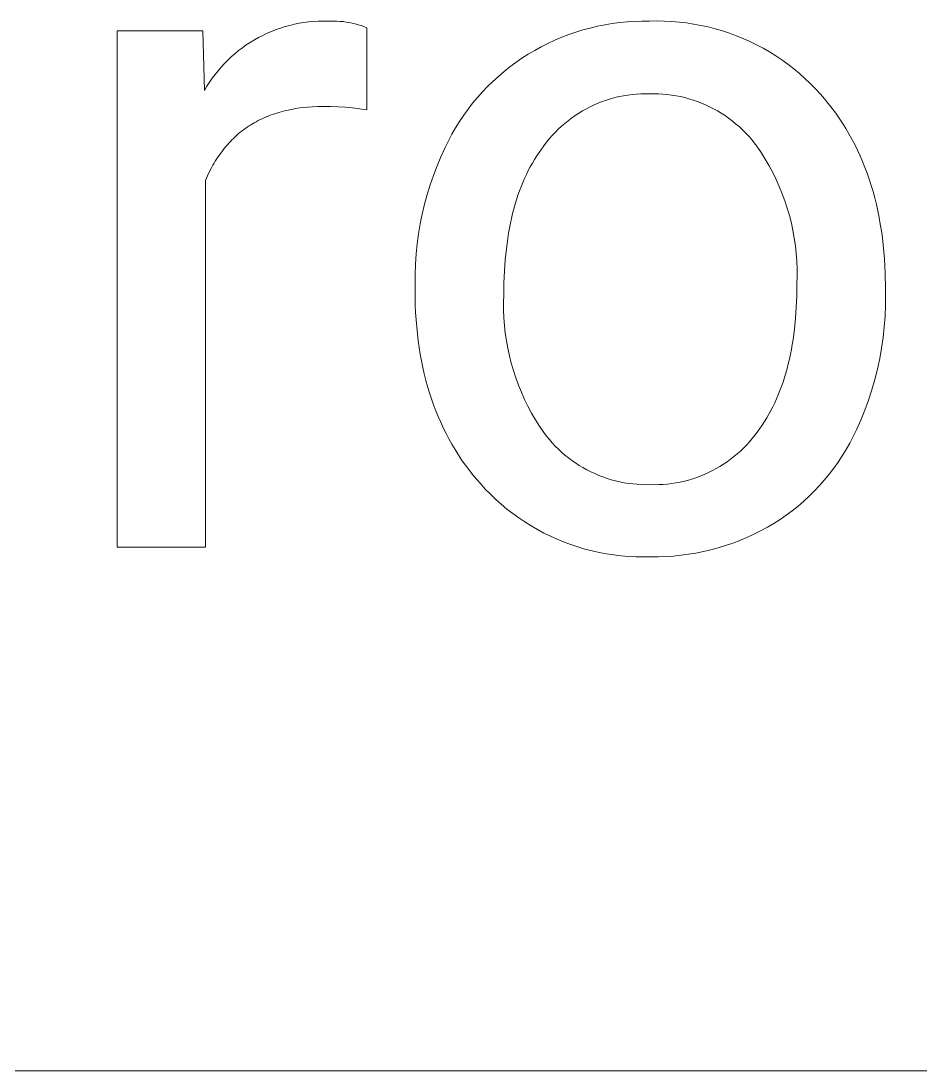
# Model space of a CAD drawing. Header units: millimetres. Extents: x 430 to 4403, y -1522 to 1254.
# Drawn here: x 3176.7 to 3225.4, y -1300.1 to -1243.3 of the extents above; entities that cross this region are included whole.
import ezdxf

# ---------------------------------------------------------------- set-up
doc = ezdxf.new("R2010")
doc.units = ezdxf.units.MM
doc.header["$MEASUREMENT"] = 0
doc.layers.add('Domyślny', color=7, linetype='Continuous', true_color=0x000000)

msp = doc.modelspace()

# ---------------------------------------------------------------- linework, layer by layer
at = {"layer": 'Domyślny', "color": 18, "lineweight": 15, "true_color": 0x000000}
for p, q in [((3191.746, -1243.437), (3192.001, -1243.395)), ((3192.001, -1243.395), (3192.258, -1243.362)), ((3192.258, -1243.362), (3192.516, -1243.338)), ((3192.516, -1243.338), (3192.775, -1243.323)), ((3192.775, -1243.323), (3193.034, -1243.317)), ((3193.034, -1243.317), (3193.293, -1243.32)), ((3193.293, -1243.32), (3193.46, -1243.314)), ((3193.46, -1243.314), (3193.626, -1243.314)), ((3193.626, -1243.314), (3193.792, -1243.319)), ((3193.792, -1243.319), (3193.959, -1243.33)), ((3193.959, -1243.33), (3194.124, -1243.347)), ((3194.124, -1243.347), (3194.289, -1243.369)), ((3194.289, -1243.369), (3194.453, -1243.397)), ((3194.453, -1243.397), (3194.616, -1243.43)), ((3208.691, -1243.451), (3209.093, -1243.398)), ((3209.093, -1243.398), (3209.497, -1243.358)), ((3209.497, -1243.358), (3209.901, -1243.331)), ((3209.901, -1243.331), (3210.307, -1243.318)), ((3210.307, -1243.318), (3210.712, -1243.319)), ((3210.712, -1243.319), (3211.112, -1243.311)), ((3211.112, -1243.311), (3211.511, -1243.317)), ((3211.511, -1243.317), (3211.911, -1243.336)), ((3211.911, -1243.336), (3212.309, -1243.369)), ((3212.309, -1243.369), (3212.706, -1243.415)), ((3212.706, -1243.415), (3213.101, -1243.474)), ((3181.902, -1271.792), (3181.902, -1243.836)), ((3181.902, -1243.836), (3186.546, -1243.836)), ((3186.546, -1243.836), (3186.625, -1247.065)), ((3189.784, -1244.087), (3190.018, -1243.976)), ((3190.018, -1243.976), (3190.256, -1243.873)), ((3190.256, -1243.873), (3190.498, -1243.779)), ((3190.498, -1243.779), (3190.742, -1243.693)), ((3190.742, -1243.693), (3190.989, -1243.616)), ((3190.989, -1243.616), (3191.239, -1243.548)), ((3191.239, -1243.548), (3191.492, -1243.488)), ((3191.492, -1243.488), (3191.746, -1243.437)), ((3194.616, -1243.43), (3194.778, -1243.469)), ((3194.778, -1243.469), (3194.939, -1243.513)), ((3194.939, -1243.513), (3195.098, -1243.562)), ((3195.098, -1243.562), (3195.255, -1243.617)), ((3195.255, -1243.617), (3195.41, -1243.678)), ((3195.41, -1243.678), (3195.41, -1248.123)), ((3206.338, -1244.05), (3206.721, -1243.918)), ((3206.721, -1243.918), (3207.108, -1243.798)), ((3207.108, -1243.798), (3207.5, -1243.692)), ((3207.5, -1243.692), (3207.894, -1243.598)), ((3207.894, -1243.598), (3208.292, -1243.518)), ((3208.292, -1243.518), (3208.691, -1243.451)), ((3213.101, -1243.474), (3213.494, -1243.547)), ((3213.494, -1243.547), (3213.884, -1243.634)), ((3213.884, -1243.634), (3214.271, -1243.733)), ((3214.271, -1243.733), (3214.655, -1243.846)), ((3214.655, -1243.846), (3215.034, -1243.971)), ((3215.034, -1243.971), (3215.409, -1244.109)), ((3188.89, -1244.61), (3189.106, -1244.467)), ((3189.106, -1244.467), (3189.328, -1244.333)), ((3189.328, -1244.333), (3189.554, -1244.206)), ((3189.554, -1244.206), (3189.784, -1244.087)), ((3204.855, -1244.705), (3205.217, -1244.523)), ((3205.217, -1244.523), (3205.585, -1244.353)), ((3205.585, -1244.353), (3205.959, -1244.195)), ((3205.959, -1244.195), (3206.338, -1244.05)), ((3215.409, -1244.109), (3215.78, -1244.26)), ((3215.78, -1244.26), (3216.144, -1244.424)), ((3216.144, -1244.424), (3216.503, -1244.599)), ((3188.077, -1245.252), (3188.272, -1245.081)), ((3188.272, -1245.081), (3188.472, -1244.916)), ((3188.472, -1244.916), (3188.678, -1244.759)), ((3188.678, -1244.759), (3188.89, -1244.61)), ((3203.81, -1245.323), (3204.15, -1245.105)), ((3204.15, -1245.105), (3204.499, -1244.899)), ((3204.499, -1244.899), (3204.855, -1244.705)), ((3216.503, -1244.599), (3216.856, -1244.787)), ((3216.856, -1244.787), (3217.202, -1244.987)), ((3217.202, -1244.987), (3217.542, -1245.198)), ((3187.531, -1245.804), (3187.706, -1245.614)), ((3187.706, -1245.614), (3187.889, -1245.429)), ((3187.889, -1245.429), (3188.077, -1245.252)), ((3203.154, -1245.793), (3203.478, -1245.552)), ((3203.478, -1245.552), (3203.81, -1245.323)), ((3217.542, -1245.198), (3217.874, -1245.421)), ((3217.874, -1245.421), (3218.198, -1245.654)), ((3218.198, -1245.654), (3218.514, -1245.899)), ((3187.045, -1246.411), (3187.2, -1246.203)), ((3187.2, -1246.203), (3187.362, -1246.001)), ((3187.362, -1246.001), (3187.531, -1245.804)), ((3202.531, -1246.306), (3202.838, -1246.044)), ((3202.838, -1246.044), (3203.154, -1245.793)), ((3218.514, -1245.899), (3218.821, -1246.154)), ((3218.821, -1246.154), (3219.12, -1246.42)), ((3186.757, -1246.842), (3186.897, -1246.624)), ((3186.897, -1246.624), (3187.045, -1246.411)), ((3201.945, -1246.861), (3202.233, -1246.579)), ((3202.233, -1246.579), (3202.531, -1246.306)), ((3219.12, -1246.42), (3219.41, -1246.695)), ((3219.41, -1246.695), (3219.69, -1246.98)), ((3186.625, -1247.065), (3186.757, -1246.842)), ((3201.398, -1247.455), (3201.666, -1247.153)), ((3201.666, -1247.153), (3201.945, -1246.861)), ((3209.298, -1247.358), (3209.066, -1247.404)), ((3209.532, -1247.319), (3209.298, -1247.358)), ((3209.767, -1247.289), (3209.532, -1247.319)), ((3210.002, -1247.266), (3209.767, -1247.289)), ((3210.239, -1247.252), (3210.002, -1247.266)), ((3210.475, -1247.246), (3210.239, -1247.252)), ((3210.712, -1247.248), (3210.475, -1247.246)), ((3210.952, -1247.246), (3210.712, -1247.248)), ((3211.193, -1247.251), (3210.952, -1247.246)), ((3211.432, -1247.265), (3211.193, -1247.251)), ((3211.672, -1247.287), (3211.432, -1247.265)), ((3211.91, -1247.317), (3211.672, -1247.287)), ((3212.147, -1247.356), (3211.91, -1247.317)), ((3212.383, -1247.403), (3212.147, -1247.356)), ((3219.69, -1246.98), (3219.96, -1247.275)), ((3219.96, -1247.275), (3220.177, -1247.524)), ((3192.481, -1247.953), (3192.203, -1247.973)), ((3192.765, -1247.942), (3192.481, -1247.953)), ((3193.055, -1247.938), (3192.765, -1247.942)), ((3193.449, -1247.939), (3193.055, -1247.938)), ((3193.843, -1247.952), (3193.449, -1247.939)), ((3194.237, -1247.977), (3193.843, -1247.952)), ((3200.893, -1248.084), (3201.14, -1247.765)), ((3201.14, -1247.765), (3201.398, -1247.455)), ((3207.506, -1247.951), (3207.296, -1248.059)), ((3207.72, -1247.85), (3207.506, -1247.951)), ((3207.938, -1247.756), (3207.72, -1247.85)), ((3208.158, -1247.67), (3207.938, -1247.756)), ((3208.382, -1247.592), (3208.158, -1247.67)), ((3208.608, -1247.522), (3208.382, -1247.592)), ((3208.836, -1247.459), (3208.608, -1247.522)), ((3209.066, -1247.404), (3208.836, -1247.459)), ((3212.617, -1247.458), (3212.383, -1247.403)), ((3212.848, -1247.521), (3212.617, -1247.458)), ((3213.078, -1247.592), (3212.848, -1247.521)), ((3213.305, -1247.67), (3213.078, -1247.592)), ((3213.529, -1247.757), (3213.305, -1247.67)), ((3213.75, -1247.851), (3213.529, -1247.757)), ((3213.967, -1247.953), (3213.75, -1247.851)), ((3214.181, -1248.063), (3213.967, -1247.953)), ((3220.177, -1247.524), (3220.388, -1247.779)), ((3220.388, -1247.779), (3220.591, -1248.038)), ((3189.962, -1248.501), (3189.851, -1248.549)), ((3190.074, -1248.455), (3189.962, -1248.501)), ((3190.187, -1248.411), (3190.074, -1248.455)), ((3190.303, -1248.369), (3190.187, -1248.411)), ((3190.419, -1248.329), (3190.303, -1248.369)), ((3190.537, -1248.291), (3190.419, -1248.329)), ((3190.656, -1248.255), (3190.537, -1248.291)), ((3190.777, -1248.221), (3190.656, -1248.255)), ((3190.9, -1248.188), (3190.777, -1248.221)), ((3191.023, -1248.158), (3190.9, -1248.188)), ((3191.149, -1248.13), (3191.023, -1248.158)), ((3191.404, -1248.079), (3191.149, -1248.13)), ((3191.664, -1248.036), (3191.404, -1248.079)), ((3191.931, -1248), (3191.664, -1248.036)), ((3192.203, -1247.973), (3191.931, -1248)), ((3194.629, -1248.014), (3194.237, -1247.977)), ((3195.021, -1248.063), (3194.629, -1248.014)), ((3195.41, -1248.123), (3195.021, -1248.063)), ((3200.432, -1248.747), (3200.657, -1248.412)), ((3200.657, -1248.412), (3200.893, -1248.084)), ((3206.688, -1248.427), (3206.495, -1248.563)), ((3206.886, -1248.297), (3206.688, -1248.427)), ((3207.089, -1248.175), (3206.886, -1248.297)), ((3207.296, -1248.059), (3207.089, -1248.175)), ((3214.391, -1248.179), (3214.181, -1248.063)), ((3214.597, -1248.303), (3214.391, -1248.179)), ((3214.799, -1248.434), (3214.597, -1248.303)), ((3214.995, -1248.572), (3214.799, -1248.434)), ((3220.591, -1248.038), (3220.787, -1248.303)), ((3220.787, -1248.303), (3220.977, -1248.573)), ((3188.921, -1249.069), (3188.825, -1249.137)), ((3189.018, -1249.003), (3188.921, -1249.069)), ((3189.117, -1248.94), (3189.018, -1249.003)), ((3189.218, -1248.878), (3189.117, -1248.94)), ((3189.32, -1248.819), (3189.218, -1248.878)), ((3189.423, -1248.761), (3189.32, -1248.819)), ((3189.528, -1248.705), (3189.423, -1248.761)), ((3189.634, -1248.651), (3189.528, -1248.705)), ((3189.742, -1248.599), (3189.634, -1248.651)), ((3189.851, -1248.549), (3189.742, -1248.599)), ((3200.018, -1249.44), (3200.219, -1249.09)), ((3200.219, -1249.09), (3200.432, -1248.747)), ((3205.944, -1249.012), (3205.771, -1249.173)), ((3206.123, -1248.856), (3205.944, -1249.012)), ((3206.306, -1248.706), (3206.123, -1248.856)), ((3206.495, -1248.563), (3206.306, -1248.706)), ((3215.187, -1248.717), (3214.995, -1248.572)), ((3215.374, -1248.868), (3215.187, -1248.717)), ((3215.555, -1249.025), (3215.374, -1248.868)), ((3215.731, -1249.189), (3215.555, -1249.025)), ((3220.977, -1248.573), (3221.159, -1248.848)), ((3221.159, -1248.848), (3221.335, -1249.128)), ((3188.194, -1249.664), (3188.109, -1249.747)), ((3188.28, -1249.583), (3188.194, -1249.664)), ((3188.367, -1249.504), (3188.28, -1249.583)), ((3188.455, -1249.426), (3188.367, -1249.504)), ((3188.546, -1249.351), (3188.455, -1249.426)), ((3188.637, -1249.278), (3188.546, -1249.351)), ((3188.73, -1249.206), (3188.637, -1249.278)), ((3188.825, -1249.137), (3188.73, -1249.206)), ((3199.829, -1249.796), (3200.018, -1249.44)), ((3205.443, -1249.514), (3205.288, -1249.693)), ((3205.604, -1249.341), (3205.443, -1249.514)), ((3205.771, -1249.173), (3205.604, -1249.341)), ((3215.901, -1249.359), (3215.731, -1249.189)), ((3216.066, -1249.534), (3215.901, -1249.359)), ((3216.224, -1249.715), (3216.066, -1249.534)), ((3221.335, -1249.128), (3221.503, -1249.413)), ((3221.503, -1249.413), (3221.665, -1249.704)), ((3187.71, -1250.193), (3187.634, -1250.288)), ((3187.787, -1250.1), (3187.71, -1250.193)), ((3187.865, -1250.009), (3187.787, -1250.1)), ((3187.945, -1249.92), (3187.865, -1250.009)), ((3188.027, -1249.832), (3187.945, -1249.92)), ((3188.109, -1249.747), (3188.027, -1249.832)), ((3199.423, -1250.655), (3199.652, -1250.159)), ((3199.652, -1250.159), (3199.829, -1249.796)), ((3204.997, -1250.066), (3204.864, -1250.244)), ((3205.139, -1249.877), (3204.997, -1250.066)), ((3205.288, -1249.693), (3205.139, -1249.877)), ((3216.375, -1249.901), (3216.224, -1249.715)), ((3216.52, -1250.093), (3216.375, -1249.901)), ((3216.754, -1250.437), (3216.52, -1250.093)), ((3221.665, -1249.704), (3221.82, -1249.999)), ((3221.82, -1249.999), (3221.968, -1250.299)), ((3187.279, -1250.792), (3187.212, -1250.898)), ((3187.347, -1250.687), (3187.279, -1250.792)), ((3187.417, -1250.584), (3187.347, -1250.687)), ((3187.488, -1250.483), (3187.417, -1250.584)), ((3187.56, -1250.384), (3187.488, -1250.483)), ((3187.634, -1250.288), (3187.56, -1250.384)), ((3199.211, -1251.157), (3199.423, -1250.655)), ((3204.489, -1250.804), (3204.373, -1251.001)), ((3204.61, -1250.613), (3204.489, -1250.804)), ((3204.735, -1250.426), (3204.61, -1250.613)), ((3204.864, -1250.244), (3204.735, -1250.426)), ((3216.976, -1250.79), (3216.754, -1250.437)), ((3217.186, -1251.15), (3216.976, -1250.79)), ((3221.968, -1250.299), (3222.108, -1250.605)), ((3222.108, -1250.605), (3222.242, -1250.916)), ((3187.021, -1251.23), (3186.901, -1251.461)), ((3187.083, -1251.117), (3187.021, -1251.23)), ((3187.147, -1251.007), (3187.083, -1251.117)), ((3187.212, -1250.898), (3187.147, -1251.007)), ((3199.015, -1251.667), (3199.211, -1251.157)), ((3204.261, -1251.202), (3204.153, -1251.408)), ((3204.373, -1251.001), (3204.261, -1251.202)), ((3217.382, -1251.517), (3217.186, -1251.15)), ((3222.242, -1250.916), (3222.369, -1251.232)), ((3222.369, -1251.232), (3222.49, -1251.553)), ((3186.787, -1251.7), (3186.678, -1251.946)), ((3186.901, -1251.461), (3186.787, -1251.7)), ((3198.837, -1252.183), (3199.015, -1251.667)), ((3203.95, -1251.835), (3203.854, -1252.056)), ((3204.049, -1251.619), (3203.95, -1251.835)), ((3204.153, -1251.408), (3204.049, -1251.619)), ((3217.566, -1251.891), (3217.382, -1251.517)), ((3217.737, -1252.271), (3217.566, -1251.891)), ((3222.49, -1251.553), (3222.603, -1251.879)), ((3222.603, -1251.879), (3222.709, -1252.21)), ((3186.678, -1251.946), (3186.678, -1271.792)), ((3198.676, -1252.704), (3198.837, -1252.183)), ((3203.676, -1252.511), (3203.594, -1252.746)), ((3203.763, -1252.281), (3203.676, -1252.511)), ((3203.854, -1252.056), (3203.763, -1252.281)), ((3217.894, -1252.657), (3217.737, -1252.271)), ((3222.709, -1252.21), (3222.809, -1252.547)), ((3198.532, -1253.231), (3198.676, -1252.704)), ((3203.515, -1252.986), (3203.441, -1253.23)), ((3203.594, -1252.746), (3203.515, -1252.986)), ((3218.038, -1253.047), (3217.894, -1252.657)), ((3218.168, -1253.443), (3218.038, -1253.047)), ((3222.809, -1252.547), (3222.901, -1252.888)), ((3222.901, -1252.888), (3222.987, -1253.235)), ((3198.406, -1253.762), (3198.532, -1253.231)), ((3203.371, -1253.48), (3203.305, -1253.734)), ((3203.441, -1253.23), (3203.371, -1253.48)), ((3218.285, -1253.843), (3218.168, -1253.443)), ((3222.987, -1253.235), (3223.066, -1253.586)), ((3223.066, -1253.586), (3223.137, -1253.943)), ((3198.297, -1254.297), (3198.406, -1253.762)), ((3203.244, -1253.993), (3203.186, -1254.257)), ((3203.305, -1253.734), (3203.244, -1253.993)), ((3218.387, -1254.247), (3218.285, -1253.843)), ((3223.137, -1253.943), (3223.202, -1254.305)), ((3198.207, -1254.835), (3198.297, -1254.297)), ((3203.133, -1254.525), (3203.084, -1254.799)), ((3203.186, -1254.257), (3203.133, -1254.525)), ((3218.475, -1254.654), (3218.387, -1254.247)), ((3218.549, -1255.064), (3218.475, -1254.654)), ((3223.202, -1254.305), (3223.261, -1254.672)), ((3223.261, -1254.672), (3223.312, -1255.044)), ((3198.134, -1255.376), (3198.207, -1254.835)), ((3203.04, -1255.077), (3202.963, -1255.648)), ((3203.084, -1254.799), (3203.04, -1255.077)), ((3218.609, -1255.476), (3218.549, -1255.064)), ((3223.312, -1255.044), (3223.356, -1255.422)), ((3198.043, -1256.463), (3198.08, -1255.919)), ((3198.08, -1255.919), (3198.134, -1255.376)), ((3202.963, -1255.648), (3202.904, -1256.238)), ((3218.654, -1255.89), (3218.609, -1255.476)), ((3218.685, -1256.306), (3218.654, -1255.89)), ((3223.356, -1255.422), (3223.394, -1255.804)), ((3223.394, -1255.804), (3223.425, -1256.192)), ((3198.025, -1257.009), (3198.043, -1256.463)), ((3202.904, -1256.238), (3202.861, -1256.847)), ((3218.701, -1256.722), (3218.685, -1256.306)), ((3223.425, -1256.192), (3223.449, -1256.584)), ((3198.024, -1257.555), (3198.025, -1257.009)), ((3202.861, -1256.847), (3202.835, -1257.476)), ((3218.703, -1257.138), (3218.701, -1256.722)), ((3223.449, -1256.584), (3223.466, -1256.982)), ((3223.466, -1256.982), (3223.479, -1257.793)), ((3198.024, -1257.885), (3198.024, -1257.555)), ((3202.835, -1257.476), (3202.827, -1258.124)), ((3218.682, -1258.188), (3218.69, -1257.555)), ((3218.69, -1257.555), (3218.703, -1257.138)), ((3198.028, -1258.291), (3198.024, -1257.885)), ((3202.827, -1258.124), (3202.814, -1258.54)), ((3218.657, -1258.804), (3218.682, -1258.188)), ((3223.479, -1258.124), (3223.478, -1258.704)), ((3223.479, -1257.793), (3223.479, -1258.124)), ((3198.038, -1258.691), (3198.028, -1258.291)), ((3198.056, -1259.087), (3198.038, -1258.691)), ((3202.814, -1258.54), (3202.816, -1258.957)), ((3223.478, -1258.704), (3223.456, -1259.284)), ((3198.08, -1259.477), (3198.056, -1259.087)), ((3202.816, -1258.957), (3202.832, -1259.373)), ((3218.616, -1259.401), (3218.657, -1258.804)), ((3223.456, -1259.284), (3223.415, -1259.863)), ((3198.111, -1259.862), (3198.08, -1259.477)), ((3198.15, -1260.242), (3198.111, -1259.862)), ((3202.832, -1259.373), (3202.862, -1259.788)), ((3202.862, -1259.788), (3202.907, -1260.202)), ((3218.558, -1259.981), (3218.616, -1259.401)), ((3223.415, -1259.863), (3223.353, -1260.44)), ((3198.195, -1260.617), (3198.15, -1260.242)), ((3202.907, -1260.202), (3202.967, -1260.615)), ((3218.483, -1260.543), (3218.558, -1259.981)), ((3223.353, -1260.44), (3223.271, -1261.014)), ((3198.247, -1260.987), (3198.195, -1260.617)), ((3198.306, -1261.351), (3198.247, -1260.987)), ((3202.967, -1260.615), (3203.041, -1261.025)), ((3203.041, -1261.025), (3203.129, -1261.432)), ((3218.392, -1261.087), (3218.44, -1260.817)), ((3218.44, -1260.817), (3218.483, -1260.543)), ((3223.271, -1261.014), (3223.17, -1261.586)), ((3198.372, -1261.711), (3198.306, -1261.351)), ((3203.129, -1261.432), (3203.231, -1261.836)), ((3218.284, -1261.613), (3218.34, -1261.352)), ((3218.34, -1261.352), (3218.392, -1261.087)), ((3223.17, -1261.586), (3223.049, -1262.153)), ((3198.445, -1262.066), (3198.372, -1261.711)), ((3198.525, -1262.415), (3198.445, -1262.066)), ((3203.231, -1261.836), (3203.347, -1262.236)), ((3218.09, -1262.368), (3218.159, -1262.121)), ((3218.159, -1262.121), (3218.224, -1261.869)), ((3218.224, -1261.869), (3218.284, -1261.613)), ((3223.049, -1262.153), (3222.908, -1262.716)), ((3198.611, -1262.76), (3198.525, -1262.415)), ((3203.347, -1262.236), (3203.478, -1262.631)), ((3203.478, -1262.631), (3203.622, -1263.022)), ((3217.94, -1262.85), (3218.017, -1262.611)), ((3218.017, -1262.611), (3218.09, -1262.368)), ((3222.908, -1262.716), (3222.748, -1263.274)), ((3198.705, -1263.099), (3198.611, -1262.76)), ((3198.805, -1263.434), (3198.705, -1263.099)), ((3203.622, -1263.022), (3203.779, -1263.408)), ((3217.773, -1263.313), (3217.859, -1263.084)), ((3217.859, -1263.084), (3217.94, -1262.85)), ((3222.748, -1263.274), (3222.569, -1263.826)), ((3198.912, -1263.763), (3198.805, -1263.434)), ((3199.027, -1264.087), (3198.912, -1263.763)), ((3203.779, -1263.408), (3203.95, -1263.788)), ((3203.95, -1263.788), (3204.134, -1264.161)), ((3217.49, -1263.975), (3217.588, -1263.759)), ((3217.588, -1263.759), (3217.683, -1263.538)), ((3217.683, -1263.538), (3217.773, -1263.313)), ((3222.569, -1263.826), (3222.371, -1264.371)), ((3199.148, -1264.407), (3199.027, -1264.087)), ((3199.275, -1264.721), (3199.148, -1264.407)), ((3204.134, -1264.161), (3204.331, -1264.529)), ((3217.169, -1264.597), (3217.28, -1264.395)), ((3217.28, -1264.395), (3217.387, -1264.187)), ((3217.387, -1264.187), (3217.49, -1263.975)), ((3222.371, -1264.371), (3222.154, -1264.91)), ((3199.41, -1265.03), (3199.275, -1264.721)), ((3204.331, -1264.529), (3204.54, -1264.889)), ((3204.54, -1264.889), (3204.762, -1265.241)), ((3216.808, -1265.18), (3216.933, -1264.99)), ((3216.933, -1264.99), (3217.053, -1264.796)), ((3217.053, -1264.796), (3217.169, -1264.597)), ((3222.154, -1264.91), (3221.918, -1265.44)), ((3199.552, -1265.334), (3199.41, -1265.03)), ((3199.7, -1265.633), (3199.552, -1265.334)), ((3204.762, -1265.241), (3204.997, -1265.585)), ((3216.409, -1265.732), (3216.547, -1265.546)), ((3216.547, -1265.546), (3216.68, -1265.365)), ((3216.68, -1265.365), (3216.808, -1265.18)), ((3221.918, -1265.44), (3221.742, -1265.802)), ((3199.855, -1265.928), (3199.7, -1265.633)), ((3200.017, -1266.217), (3199.855, -1265.928)), ((3204.997, -1265.585), (3205.141, -1265.776)), ((3205.141, -1265.776), (3205.291, -1265.961)), ((3205.291, -1265.961), (3205.448, -1266.14)), ((3205.448, -1266.14), (3205.611, -1266.314)), ((3215.958, -1266.26), (3216.115, -1266.089)), ((3216.115, -1266.089), (3216.265, -1265.913)), ((3216.265, -1265.913), (3216.409, -1265.732)), ((3221.742, -1265.802), (3221.554, -1266.159)), ((3200.186, -1266.501), (3200.017, -1266.217)), ((3200.361, -1266.78), (3200.186, -1266.501)), ((3205.611, -1266.314), (3205.78, -1266.483)), ((3205.78, -1266.483), (3205.955, -1266.645)), ((3205.955, -1266.645), (3206.135, -1266.801)), ((3215.457, -1266.741), (3215.629, -1266.586)), ((3215.629, -1266.586), (3215.797, -1266.426)), ((3215.797, -1266.426), (3215.958, -1266.26)), ((3221.353, -1266.509), (3221.141, -1266.851)), ((3221.554, -1266.159), (3221.353, -1266.509)), ((3200.544, -1267.054), (3200.361, -1266.78)), ((3200.733, -1267.324), (3200.544, -1267.054)), ((3206.135, -1266.801), (3206.321, -1266.951)), ((3206.321, -1266.951), (3206.511, -1267.095)), ((3206.511, -1267.095), (3206.707, -1267.231)), ((3206.707, -1267.231), (3206.907, -1267.361)), ((3214.717, -1267.297), (3214.909, -1267.168)), ((3214.909, -1267.168), (3215.097, -1267.032)), ((3215.097, -1267.032), (3215.279, -1266.889)), ((3215.279, -1266.889), (3215.457, -1266.741)), ((3220.918, -1267.187), (3220.683, -1267.515)), ((3221.141, -1266.851), (3220.918, -1267.187)), ((3200.929, -1267.588), (3200.733, -1267.324)), ((3201.131, -1267.847), (3200.929, -1267.588)), ((3201.341, -1268.101), (3201.131, -1267.847)), ((3206.907, -1267.361), (3207.111, -1267.484)), ((3207.111, -1267.484), (3207.32, -1267.6)), ((3207.32, -1267.6), (3207.532, -1267.708)), ((3207.532, -1267.708), (3207.748, -1267.809)), ((3207.748, -1267.809), (3207.968, -1267.902)), ((3213.484, -1267.933), (3213.699, -1267.845)), ((3213.699, -1267.845), (3213.909, -1267.749)), ((3213.909, -1267.749), (3214.117, -1267.646)), ((3214.117, -1267.646), (3214.321, -1267.537)), ((3214.321, -1267.537), (3214.521, -1267.42)), ((3214.521, -1267.42), (3214.717, -1267.297)), ((3220.438, -1267.834), (3220.181, -1268.145)), ((3220.683, -1267.515), (3220.438, -1267.834)), ((3201.557, -1268.351), (3201.341, -1268.101)), ((3201.825, -1268.645), (3201.557, -1268.351)), ((3207.968, -1267.902), (3208.19, -1267.988)), ((3208.19, -1267.988), (3208.416, -1268.066)), ((3208.416, -1268.066), (3208.644, -1268.136)), ((3208.644, -1268.136), (3208.874, -1268.199)), ((3208.874, -1268.199), (3209.106, -1268.253)), ((3209.106, -1268.253), (3209.34, -1268.299)), ((3209.34, -1268.299), (3209.576, -1268.337)), ((3209.576, -1268.337), (3209.812, -1268.367)), ((3209.812, -1268.367), (3210.05, -1268.388)), ((3210.05, -1268.388), (3210.288, -1268.402)), ((3210.288, -1268.402), (3210.527, -1268.407)), ((3210.527, -1268.407), (3210.765, -1268.404)), ((3210.765, -1268.404), (3210.997, -1268.407)), ((3210.997, -1268.407), (3211.228, -1268.403)), ((3211.228, -1268.403), (3211.459, -1268.39)), ((3211.459, -1268.39), (3211.69, -1268.37)), ((3211.69, -1268.37), (3211.92, -1268.342)), ((3211.92, -1268.342), (3212.149, -1268.307)), ((3212.149, -1268.307), (3212.376, -1268.263)), ((3212.376, -1268.263), (3212.602, -1268.212)), ((3212.602, -1268.212), (3212.826, -1268.154)), ((3212.826, -1268.154), (3213.048, -1268.088)), ((3213.048, -1268.088), (3213.268, -1268.014)), ((3213.268, -1268.014), (3213.484, -1267.933)), ((3220.181, -1268.145), (3219.915, -1268.447)), ((3202.104, -1268.929), (3201.825, -1268.645)), ((3202.392, -1269.205), (3202.104, -1268.929)), ((3219.638, -1268.74), (3219.351, -1269.024)), ((3219.915, -1268.447), (3219.638, -1268.74)), ((3202.689, -1269.47), (3202.392, -1269.205)), ((3202.995, -1269.725), (3202.689, -1269.47)), ((3218.75, -1269.561), (3218.436, -1269.814)), ((3219.055, -1269.297), (3218.75, -1269.561)), ((3219.351, -1269.024), (3219.055, -1269.297)), ((3203.309, -1269.969), (3202.995, -1269.725)), ((3203.632, -1270.203), (3203.309, -1269.969)), ((3218.114, -1270.056), (3217.784, -1270.287)), ((3218.436, -1269.814), (3218.114, -1270.056)), ((3203.962, -1270.425), (3203.632, -1270.203)), ((3204.3, -1270.636), (3203.962, -1270.425)), ((3204.645, -1270.836), (3204.3, -1270.636)), ((3217.446, -1270.507), (3217.09, -1270.715)), ((3217.784, -1270.287), (3217.446, -1270.507)), ((3204.996, -1271.024), (3204.645, -1270.836)), ((3205.353, -1271.199), (3204.996, -1271.024)), ((3205.717, -1271.363), (3205.353, -1271.199)), ((3215.982, -1271.265), (3215.602, -1271.423)), ((3216.357, -1271.094), (3215.982, -1271.265)), ((3216.727, -1270.91), (3216.357, -1271.094)), ((3217.09, -1270.715), (3216.727, -1270.91)), ((3186.678, -1271.792), (3181.902, -1271.792)), ((3206.085, -1271.514), (3205.717, -1271.363)), ((3206.459, -1271.652), (3206.085, -1271.514)), ((3206.837, -1271.778), (3206.459, -1271.652)), ((3207.219, -1271.89), (3206.837, -1271.778)), ((3214.431, -1271.823), (3214.033, -1271.93)), ((3214.826, -1271.703), (3214.431, -1271.823)), ((3215.216, -1271.569), (3214.826, -1271.703)), ((3215.602, -1271.423), (3215.216, -1271.569)), ((3207.604, -1271.99), (3207.219, -1271.89)), ((3207.993, -1272.076), (3207.604, -1271.99)), ((3208.385, -1272.15), (3207.993, -1272.076)), ((3208.778, -1272.209), (3208.385, -1272.15)), ((3209.174, -1272.256), (3208.778, -1272.209)), ((3209.571, -1272.289), (3209.174, -1272.256)), ((3209.969, -1272.308), (3209.571, -1272.289)), ((3210.367, -1272.314), (3209.969, -1272.308)), ((3210.765, -1272.306), (3210.367, -1272.314)), ((3211.177, -1272.307), (3210.765, -1272.306)), ((3211.59, -1272.294), (3211.177, -1272.307)), ((3212.001, -1272.267), (3211.59, -1272.294)), ((3212.412, -1272.226), (3212.001, -1272.267)), ((3212.82, -1272.172), (3212.412, -1272.226)), ((3213.227, -1272.105), (3212.82, -1272.172)), ((3213.632, -1272.024), (3213.227, -1272.105)), ((3214.033, -1271.93), (3213.632, -1272.024)), ((2901.529, -1300.14), (4402.973, -1300.14))]:
    msp.add_line(p, q, dxfattribs=at)

doc.saveas('drawing.dxf')
